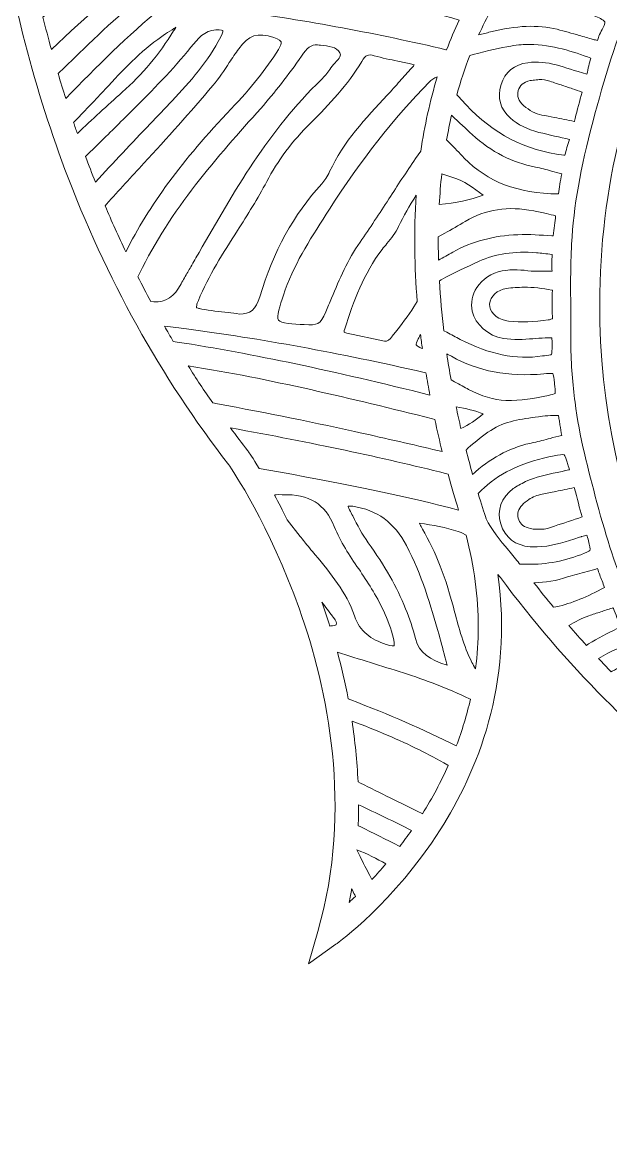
# Model space of a CAD drawing. Extents: x 126 to 2875, y -2951 to -49.
# Drawn here: x 673 to 1069, y -2951 to -2193 of the extents above; entities that cross this region are included whole.
import ezdxf

# ---------------------------------------------------------------- set-up
doc = ezdxf.new("R2010")
doc.units = 0
doc.header["$MEASUREMENT"] = 0
doc.layers.add('Layer 1', color=7, linetype='Continuous')

# ---------------------------------------------------------------- blocks, each defined once
blk = doc.blocks.new('block 2')
at = {"layer": 'Layer 1', "lineweight": 0}
for points, knots in [([(2818.52, -1015.73), (2765.29, -1065.49), (2703.63, -1093.3), (2640.24, -1096.15), (2556.69, -1099.87), (2474.7, -1071.45), (2412.6, -1046.28), (2390.46, -1037.31), (2368.11, -1027.6), (2346.48, -1018.23), (2338.27, -1014.67), (2330.02, -1011.09), (2321.71, -1007.53), (2370.51, -1008.44), (2426.27, -1007.2), (2513.09, -924.65), (2568.78, -871.7), (2642.17, -798.11), (2625.81, -711.87), (2622.52, -694.49), (2611.09, -653.09), (2560.09, -612.54), (2565.36, -622.37), (2601.86, -692.87), (2569.54, -747.69), (2554.2, -773.71), (2526.78, -791.73), (2470.03, -803.98), (2455.63, -807.08), (2439.86, -809.44), (2422.81, -811.04), (2491.94, -734.79), (2533.75, -634.63), (2547.11, -513), (2561.91, -378.42), (2538.09, -252.24), (2515.5, -170.1), (2510.84, -153.21), (2505.7, -136.24), (2500.21, -119.65), (2496.11, -107.32), (2491.02, -97.85), (2485.03, -91.28), (2485.03, -91.28), (2489.08, -88.91), (2489.08, -88.91), (2488.22, -87.43), (2467.53, -52.75), (2420.58, -50.35), (2390.21, -48.79), (2356.11, -61.25), (2319.21, -87.4), (2293.72, -105.48), (2266.78, -130.21), (2238.64, -161.33), (2186.92, -191.97), (2146.46, -219.39), (2111.33, -247.55), (2059.02, -289.5), (2001.37, -329.63), (1934.36, -338.98), (1877.45, -346.93), (1826.29, -329.19), (1772.12, -310.4), (1744.15, -300.69), (1715.23, -290.66), (1685.52, -284.53), (1598.6, -266.59), (1534.9, -282.01), (1500.31, -329.06), (1465.72, -282.01), (1402.02, -266.61), (1315.1, -284.53), (1285.39, -290.66), (1256.47, -300.69), (1228.5, -310.4), (1174.33, -329.19), (1123.17, -346.93), (1066.26, -338.98), (999.25, -329.63), (941.6, -289.5), (889.29, -247.55), (854.16, -219.39), (813.72, -191.97), (761.98, -161.33), (733.84, -130.21), (706.9, -105.48), (681.41, -87.4), (644.51, -61.25), (610.42, -48.78), (580.04, -50.35), (533.09, -52.75), (512.4, -87.43), (511.54, -88.91), (511.54, -88.91), (515.6, -91.28), (515.6, -91.28), (509.6, -97.85), (504.51, -107.32), (500.43, -119.65), (494.91, -136.25), (489.76, -153.22), (485.12, -170.1), (462.53, -252.24), (438.71, -378.42), (453.51, -513), (466.87, -634.63), (508.68, -734.79), (577.81, -811.04), (560.76, -809.44), (544.99, -807.08), (530.59, -803.98), (473.84, -791.73), (446.42, -773.71), (431.08, -747.69), (398.76, -692.87), (435.26, -622.37), (440.53, -612.54), (389.53, -653.09), (378.1, -694.49), (374.81, -711.87), (358.45, -798.11), (431.84, -871.7), (487.53, -924.65), (574.36, -1007.2), (630.11, -1008.44), (678.91, -1007.53), (670.6, -1011.09), (662.35, -1014.67), (654.14, -1018.23), (632.51, -1027.6), (610.16, -1037.31), (588.02, -1046.28), (525.92, -1071.45), (443.9, -1099.88), (360.39, -1096.15), (296.99, -1093.3), (235.33, -1065.49), (182.1, -1015.73), (182.1, -1015.73), (125.87, -963.15), (125.87, -963.15), (125.87, -963.15), (170.22, -1026.07), (170.22, -1026.07), (219.77, -1096.34), (304.4, -1156.08), (385.84, -1178.26), (421.01, -1187.83), (457.96, -1193.28), (496.54, -1194.59), (485.65, -1205.66), (470.29, -1222.36), (453.05, -1244.47), (422.71, -1283.4), (380.73, -1347.02), (353.04, -1429.06), (321.9, -1521.35), (314.84, -1617.62), (332.07, -1715.18), (353.53, -1836.78), (412.97, -1960.62), (508.76, -2083.27), (508.76, -2083.27), (517.35, -2094.25), (517.35, -2094.25), (517.35, -2094.25), (522.39, -2081.24), (522.39, -2081.24), (522.59, -2080.7), (544.03, -2026.57), (607.28, -1966.45), (618.55, -1955.74), (631.63, -1944.41), (646.68, -1932.9), (644.92, -1962.85), (643.59, -2025.77), (654.99, -2105.75), (664.24, -2170.7), (680.05, -2233.27), (701.96, -2291.74), (729.36, -2364.83), (766.43, -2431.68), (812.16, -2490.44), (814.05, -2493.21), (839.63, -2531.25), (859.49, -2587.32), (878.32, -2640.42), (895.73, -2721.14), (871.87, -2804.06), (871.87, -2804.06), (865.62, -2825.84), (865.62, -2825.84), (865.62, -2825.84), (884.08, -2812.68), (884.08, -2812.68), (885.65, -2811.57), (922.92, -2784.71), (954.16, -2735.73), (978.8, -2697.08), (1003.28, -2637.97), (992.89, -2564.05), (993.48, -2564.79), (994.03, -2565.49), (994.54, -2566.17), (1016.21, -2595.31), (1039.76, -2622.73), (1064.5, -2647.63), (1109.21, -2692.65), (1155.37, -2726.78), (1201.72, -2749.11), (1255.68, -2775.1), (1310.13, -2785.14), (1363.64, -2778.93), (1378.87, -2809.5), (1404.34, -2833.21), (1429, -2856.2), (1455.2, -2880.59), (1479.94, -2903.62), (1493.04, -2933.91), (1493.04, -2933.91), (1500.31, -2950.67), (1500.31, -2950.67), (1500.31, -2950.67), (1507.58, -2933.91), (1507.58, -2933.91), (1520.68, -2903.62), (1545.42, -2880.59), (1571.62, -2856.2), (1596.29, -2833.21), (1621.76, -2809.5), (1636.98, -2778.93), (1690.49, -2785.14), (1744.94, -2775.1), (1798.9, -2749.11), (1845.25, -2726.78), (1891.43, -2692.65), (1936.12, -2647.63), (1960.86, -2622.73), (1984.41, -2595.33), (2006.08, -2566.18), (2006.59, -2565.5), (2007.14, -2564.79), (2007.73, -2564.05), (1997.35, -2637.97), (2021.82, -2697.08), (2046.46, -2735.73), (2077.7, -2784.71), (2114.98, -2811.57), (2116.54, -2812.68), (2116.54, -2812.68), (2135, -2825.84), (2135, -2825.84), (2135, -2825.84), (2128.75, -2804.06), (2128.75, -2804.06), (2104.89, -2721.14), (2122.3, -2640.42), (2141.13, -2587.32), (2161.01, -2531.22), (2186.59, -2493.18), (2188.46, -2490.44), (2234.19, -2431.68), (2271.26, -2364.83), (2298.65, -2291.74), (2320.57, -2233.27), (2336.38, -2170.7), (2345.63, -2105.75), (2357.03, -2025.77), (2355.7, -1962.85), (2353.94, -1932.9), (2368.99, -1944.41), (2382.07, -1955.74), (2393.34, -1966.45), (2456.59, -2026.57), (2478.03, -2080.7), (2478.23, -2081.24), (2478.23, -2081.24), (2483.25, -2094.29), (2483.25, -2094.29), (2483.25, -2094.29), (2491.86, -2083.27), (2491.86, -2083.27), (2587.65, -1960.62), (2647.09, -1836.78), (2668.55, -1715.18), (2685.78, -1617.62), (2678.72, -1521.35), (2647.58, -1429.06), (2619.89, -1347.02), (2577.91, -1283.4), (2547.57, -1244.47), (2530.33, -1222.36), (2514.97, -1205.66), (2504.08, -1194.59), (2542.66, -1193.28), (2579.61, -1187.83), (2614.78, -1178.26), (2696.22, -1156.08), (2780.85, -1096.34), (2830.4, -1026.07), (2830.4, -1026.07), (2874.75, -963.15), (2874.75, -963.15), (2874.75, -963.15), (2818.52, -1015.73), (2818.52, -1015.73)], [0, 0, 0, 0, 1, 1, 1, 2, 2, 2, 3, 3, 3, 4, 4, 4, 5, 5, 5, 6, 6, 6, 7, 7, 7, 8, 8, 8, 9, 9, 9, 10, 10, 10, 11, 11, 11, 12, 12, 12, 13, 13, 13, 14, 14, 14, 15, 15, 15, 16, 16, 16, 17, 17, 17, 18, 18, 18, 19, 19, 19, 20, 20, 20, 21, 21, 21, 22, 22, 22, 23, 23, 23, 24, 24, 24, 25, 25, 25, 26, 26, 26, 27, 27, 27, 28, 28, 28, 29, 29, 29, 30, 30, 30, 31, 31, 31, 32, 32, 32, 33, 33, 33, 34, 34, 34, 35, 35, 35, 36, 36, 36, 37, 37, 37, 38, 38, 38, 39, 39, 39, 40, 40, 40, 41, 41, 41, 42, 42, 42, 43, 43, 43, 44, 44, 44, 45, 45, 45, 46, 46, 46, 47, 47, 47, 48, 48, 48, 49, 49, 49, 50, 50, 50, 51, 51, 51, 52, 52, 52, 53, 53, 53, 54, 54, 54, 55, 55, 55, 56, 56, 56, 57, 57, 57, 58, 58, 58, 59, 59, 59, 60, 60, 60, 61, 61, 61, 62, 62, 62, 63, 63, 63, 64, 64, 64, 65, 65, 65, 66, 66, 66, 67, 67, 67, 68, 68, 68, 69, 69, 69, 70, 70, 70, 71, 71, 71, 72, 72, 72, 73, 73, 73, 74, 74, 74, 75, 75, 75, 76, 76, 76, 77, 77, 77, 78, 78, 78, 79, 79, 79, 80, 80, 80, 81, 81, 81, 82, 82, 82, 83, 83, 83, 84, 84, 84, 85, 85, 85, 86, 86, 86, 87, 87, 87, 88, 88, 88, 89, 89, 89, 90, 90, 90, 91, 91, 91, 92, 92, 92, 93, 93, 93, 94, 94, 94, 95, 95, 95, 96, 96, 96, 97, 97, 97, 98, 98, 98, 99, 99, 99, 100, 100, 100, 101, 101, 101, 102, 102, 102, 102]), ([(815.65, -2184.82), (815.65, -2184.82), (813.07, -2184.45), (813.07, -2184.45), (803.74, -2183.17), (798.6, -2182.46), (796.29, -2180.46), (794.07, -2178.56), (793.22, -2174.4), (791.51, -2166.12), (791.21, -2164.74), (790.9, -2163.26), (790.57, -2161.66), (786.22, -2141.16), (782.34, -2120.2), (778.57, -2099.91), (772.75, -2068.4), (766.72, -2035.83), (758.75, -2004.14), (747.5, -1959.29), (735.93, -1920.14), (723.36, -1884.45), (723.36, -1884.45), (723.2, -1883.97), (723.2, -1883.97), (728.98, -1880.9), (734.93, -1877.86), (741.04, -1874.87), (753.34, -1908.7), (763.08, -1944.03), (772.49, -1978.21), (775.77, -1990.09), (779.16, -2002.38), (782.61, -2014.43), (795.08, -2058.07), (802.71, -2091.96), (807.35, -2124.36), (808.78, -2134.35), (809.31, -2142.36), (809.06, -2149.56), (808.74, -2158.46), (812.48, -2162.61), (821.53, -2163.4), (866, -2167.31), (912.22, -2176.19), (966.96, -2191.32), (963.83, -2197.92), (960.98, -2204.62), (958.4, -2211.38), (958.4, -2211.38), (958.02, -2211.3), (958.02, -2211.3), (913, -2200.61), (865.1, -2191.7), (815.65, -2184.82)], [0, 0, 0, 0, 1, 1, 1, 2, 2, 2, 3, 3, 3, 4, 4, 4, 5, 5, 5, 6, 6, 6, 7, 7, 7, 8, 8, 8, 9, 9, 9, 10, 10, 10, 11, 11, 11, 12, 12, 12, 13, 13, 13, 14, 14, 14, 15, 15, 15, 16, 16, 16, 17, 17, 17, 18, 18, 18, 18]), ([(687.2, -2189.33), (687.2, -2189.33), (688.36, -2188.39), (688.36, -2188.39), (705.11, -2174.95), (721.02, -2160.75), (739.74, -2143.55), (744.51, -2139.16), (750.19, -2135.41), (755.68, -2131.79), (758.07, -2130.2), (760.56, -2128.56), (762.97, -2126.88), (764.58, -2125.74), (765.94, -2125.23), (766.69, -2125.47), (767.11, -2125.6), (768.21, -2126.26), (769.41, -2129.59), (773.29, -2140.4), (771.86, -2147.49), (764.9, -2151.92), (738.95, -2168.46), (716.84, -2188.52), (692.81, -2211.11), (690.81, -2203.75), (688.95, -2196.48), (687.2, -2189.33)], [0, 0, 0, 0, 1, 1, 1, 2, 2, 2, 3, 3, 3, 4, 4, 4, 5, 5, 5, 6, 6, 6, 7, 7, 7, 8, 8, 8, 9, 9, 9, 9]), ([(1158.63, -2706.16), (1158.63, -2706.16), (1151.46, -2697.46), (1151.46, -2697.46), (1144.78, -2689.34), (1138.54, -2681.15), (1132.92, -2673.1), (1128.52, -2666.78), (1124.07, -2659.59), (1118.91, -2650.46), (1115.63, -2644.63), (1112.22, -2638.76), (1108.92, -2633.1), (1098.55, -2615.29), (1087.84, -2596.88), (1079.78, -2577.55), (1072.45, -2559.98), (1066.17, -2540.9), (1059.44, -2515.69), (1053.63, -2493.97), (1047.63, -2471.51), (1044.75, -2448.27), (1043.31, -2436.59), (1041.85, -2422.77), (1041.93, -2408.96), (1041.98, -2401.74), (1041.92, -2394.4), (1041.87, -2387.31), (1041.74, -2372.41), (1041.61, -2357.01), (1042.45, -2341.92), (1043.86, -2316.69), (1048.36, -2290.65), (1056.61, -2259.99), (1064.58, -2230.39), (1072.13, -2203.81), (1083.9, -2178.4), (1089.26, -2166.8), (1095.74, -2155.48), (1101.97, -2144.54), (1102.92, -2142.9), (1103.86, -2141.25), (1104.79, -2139.61), (1108.26, -2146.52), (1111.93, -2153.31), (1115.86, -2159.92), (1115.86, -2159.92), (1114.97, -2161.61), (1114.97, -2161.61), (1079.97, -2229.27), (1061.4, -2305.45), (1061.31, -2381.94), (1061.13, -2518.96), (1119.26, -2649.21), (1221.06, -2740.82), (1200.23, -2731.79), (1179.4, -2720.22), (1158.63, -2706.16)], [0, 0, 0, 0, 1, 1, 1, 2, 2, 2, 3, 3, 3, 4, 4, 4, 5, 5, 5, 6, 6, 6, 7, 7, 7, 8, 8, 8, 9, 9, 9, 10, 10, 10, 11, 11, 11, 12, 12, 12, 13, 13, 13, 14, 14, 14, 15, 15, 15, 16, 16, 16, 17, 17, 17, 18, 18, 18, 19, 19, 19, 19]), ([(697.4, -2227.38), (697.4, -2227.38), (698.6, -2226.23), (698.6, -2226.23), (703.79, -2221.21), (708.97, -2216.14), (714.15, -2211.09), (732.81, -2192.83), (748.69, -2178.02), (768.84, -2167.51), (769.61, -2167.12), (770.36, -2166.63), (771.07, -2166.17), (772.54, -2165.2), (773.79, -2164.43), (774.22, -2164.74), (775.69, -2165.84), (775.55, -2167.74), (774.65, -2171.87), (774.65, -2171.87), (774.49, -2172.58), (774.49, -2172.58), (773.51, -2177.15), (769.99, -2180.53), (767.05, -2182.95), (744.05, -2201.85), (723.34, -2222.65), (702.46, -2244.07), (700.71, -2238.46), (699.01, -2232.91), (697.4, -2227.38)], [0, 0, 0, 0, 1, 1, 1, 2, 2, 2, 3, 3, 3, 4, 4, 4, 5, 5, 5, 6, 6, 6, 7, 7, 7, 8, 8, 8, 9, 9, 9, 10, 10, 10, 10]), ([(1047.47, -2201.66), (1042.66, -2200.25), (1037.69, -2198.79), (1032.7, -2197.59), (1019.6, -2194.41), (1005.35, -2194.96), (987.9, -2199.35), (985.25, -2200.01), (982.59, -2200.69), (979.93, -2201.39), (982.62, -2195.52), (985.55, -2189.74), (988.73, -2184.06), (988.73, -2184.06), (991.69, -2183.31), (991.69, -2183.31), (1000.33, -2181.13), (1008.06, -2179.61), (1015.32, -2178.67), (1029.16, -2176.9), (1041.84, -2181.79), (1054.69, -2187.4), (1055.61, -2187.79), (1056.59, -2188.17), (1057.59, -2188.57), (1060.39, -2189.66), (1063.86, -2191), (1064.76, -2192.64), (1065.15, -2193.36), (1063.68, -2196.24), (1062.87, -2197.78), (1062.13, -2199.24), (1061.35, -2200.72), (1060.83, -2202.26), (1060.53, -2203.15), (1060.12, -2204.4), (1059.8, -2205.06), (1059.07, -2204.95), (1057.82, -2204.6), (1056.86, -2204.35), (1053.72, -2203.49), (1050.59, -2202.58), (1047.47, -2201.66)], [0, 0, 0, 0, 1, 1, 1, 2, 2, 2, 3, 3, 3, 4, 4, 4, 5, 5, 5, 6, 6, 6, 7, 7, 7, 8, 8, 8, 9, 9, 9, 10, 10, 10, 11, 11, 11, 12, 12, 12, 13, 13, 13, 14, 14, 14, 14]), ([(707.74, -2260.2), (707.74, -2260.2), (708.86, -2259.02), (708.86, -2259.02), (712.39, -2255.42), (715.9, -2251.77), (719.39, -2248.13), (722.63, -2244.73), (725.88, -2241.22), (729.01, -2237.83), (740.61, -2225.29), (752.61, -2212.34), (766.95, -2202.47), (766.95, -2202.47), (768, -2201.74), (768, -2201.74), (770.03, -2200.34), (771.92, -2199.03), (773.94, -2197.89), (774.46, -2197.59), (775, -2197.21), (775.55, -2196.83), (775.84, -2196.62), (776.23, -2196.34), (776.58, -2196.12), (776.34, -2196.56), (775.96, -2197.13), (775.71, -2197.53), (775.46, -2197.89), (775.22, -2198.24), (775, -2198.59), (765.4, -2214.18), (753.78, -2228.06), (740.46, -2239.86), (730.4, -2248.74), (720.26, -2258.11), (710.28, -2267.67), (709.41, -2265.17), (708.57, -2262.68), (707.74, -2260.2)], [0, 0, 0, 0, 1, 1, 1, 2, 2, 2, 3, 3, 3, 4, 4, 4, 5, 5, 5, 6, 6, 6, 7, 7, 7, 8, 8, 8, 9, 9, 9, 10, 10, 10, 11, 11, 11, 12, 12, 12, 13, 13, 13, 13]), ([(715.82, -2283.09), (715.82, -2283.09), (723.76, -2275.28), (723.76, -2275.28), (731.34, -2267.83), (739.17, -2260.12), (746.82, -2252.47), (760.84, -2238.45), (774.44, -2224.63), (786.58, -2209.64), (791.08, -2204.08), (795.73, -2198.32), (803.27, -2197.87), (807.16, -2197.65), (807.95, -2198.41), (807.97, -2198.41), (807.97, -2198.43), (808.35, -2199.43), (806.64, -2202.72), (798.22, -2219.07), (786, -2232.99), (774.06, -2245.59), (769.12, -2250.81), (764.15, -2255.99), (759.18, -2261.18), (747.02, -2273.9), (734.46, -2287.04), (722.44, -2300.34), (720.15, -2294.56), (717.95, -2288.82), (715.82, -2283.09)], [0, 0, 0, 0, 1, 1, 1, 2, 2, 2, 3, 3, 3, 4, 4, 4, 5, 5, 5, 6, 6, 6, 7, 7, 7, 8, 8, 8, 9, 9, 9, 10, 10, 10, 10]), ([(728.95, -2316.23), (728.95, -2316.23), (729.94, -2315.11), (729.94, -2315.11), (738.18, -2305.9), (746.66, -2296.64), (754.88, -2287.68), (770.36, -2270.79), (786.36, -2253.33), (801.35, -2235.45), (805.45, -2230.56), (809, -2225.18), (812.42, -2219.97), (814.46, -2216.87), (816.58, -2213.64), (818.78, -2210.6), (825.48, -2201.33), (831.22, -2199.52), (842.37, -2203.18), (846.09, -2204.4), (846.96, -2205.49), (847.16, -2206.03), (847.48, -2206.95), (846.85, -2208.77), (845.42, -2211.05), (837.13, -2224.25), (826.77, -2237.32), (813.75, -2251.02), (780.52, -2285.92), (758.58, -2315.74), (742.85, -2347.29), (737.92, -2336.91), (733.28, -2326.54), (728.95, -2316.23)], [0, 0, 0, 0, 1, 1, 1, 2, 2, 2, 3, 3, 3, 4, 4, 4, 5, 5, 5, 6, 6, 6, 7, 7, 7, 8, 8, 8, 9, 9, 9, 10, 10, 10, 11, 11, 11, 11]), ([(761.65, -2380.75), (761.65, -2380.75), (759.69, -2380.64), (759.69, -2380.64), (756.71, -2375.09), (753.82, -2369.55), (751.03, -2364.01), (751.03, -2364.01), (752.09, -2361.78), (752.09, -2361.78), (772.53, -2319.02), (804.93, -2282.74), (833.53, -2250.71), (843, -2240.12), (851.96, -2228.62), (860.94, -2215.54), (864.53, -2210.29), (867.33, -2207.55), (871.73, -2208.04), (872.36, -2208.12), (873, -2208.18), (873.65, -2208.24), (879.04, -2208.81), (884.63, -2209.4), (886.67, -2213.28), (887.7, -2215.19), (886.8, -2216.65), (883.37, -2220.32), (882.13, -2221.65), (880.85, -2223.01), (879.87, -2224.53), (878.27, -2226.99), (876.29, -2229.38), (874.14, -2231.45), (839.22, -2265.1), (815.25, -2307.05), (792.08, -2347.62), (790.22, -2350.87), (788.37, -2354.1), (786.52, -2357.34), (785.85, -2358.5), (785.17, -2359.65), (784.49, -2360.83), (782.99, -2363.36), (781.44, -2365.99), (780.05, -2368.69), (775.66, -2377.18), (769.5, -2381.21), (761.65, -2380.75)], [0, 0, 0, 0, 1, 1, 1, 2, 2, 2, 3, 3, 3, 4, 4, 4, 5, 5, 5, 6, 6, 6, 7, 7, 7, 8, 8, 8, 9, 9, 9, 10, 10, 10, 11, 11, 11, 12, 12, 12, 13, 13, 13, 14, 14, 14, 15, 15, 15, 16, 16, 16, 16]), ([(1032.13, -2221.54), (1025.77, -2219.72), (1019.36, -2219.2), (1013.06, -2220.02), (1003.86, -2221.21), (997.64, -2226.29), (995.06, -2234.73), (992.37, -2243.56), (994.47, -2251.32), (1001.15, -2257.19), (1006.27, -2261.68), (1012.6, -2264.85), (1020.5, -2266.84), (1027.53, -2268.62), (1034.46, -2270.2), (1041.09, -2271.56), (1039.75, -2275.41), (1038.72, -2278.86), (1037.93, -2282.14), (1037.93, -2282.17), (1037.91, -2282.18), (1037.91, -2282.2), (1037.74, -2282.2), (1037.5, -2282.17), (1037.2, -2282.14), (1011.21, -2279.03), (989.74, -2267.97), (971.57, -2248.28), (969.94, -2246.5), (968.26, -2244.75), (966.6, -2242.99), (966.6, -2242.99), (965.27, -2241.61), (965.27, -2241.61), (967.75, -2232.7), (970.67, -2223.88), (974.05, -2215.22), (974.05, -2215.22), (976.36, -2214.59), (976.36, -2214.59), (986.4, -2211.85), (994.19, -2210.08), (1001.61, -2208.83), (1006.69, -2207.99), (1010.59, -2207.64), (1014.28, -2207.74), (1029.6, -2207.96), (1043.61, -2212.53), (1055.31, -2217.01), (1054.48, -2220.19), (1053.5, -2224.03), (1052.74, -2227.82), (1044.56, -2225.23), (1038.2, -2223.3), (1032.13, -2221.54)], [0, 0, 0, 0, 1, 1, 1, 2, 2, 2, 3, 3, 3, 4, 4, 4, 5, 5, 5, 6, 6, 6, 7, 7, 7, 8, 8, 8, 9, 9, 9, 10, 10, 10, 11, 11, 11, 12, 12, 12, 13, 13, 13, 14, 14, 14, 15, 15, 15, 16, 16, 16, 17, 17, 17, 18, 18, 18, 18]), ([(832.84, -2377.53), (830.32, -2385.9), (826.22, -2389.32), (819.19, -2388.99), (816.66, -2388.65), (814.11, -2388.35), (811.58, -2388.05), (805.74, -2387.37), (799.69, -2386.66), (793.83, -2385.65), (792.73, -2385.46), (791.98, -2385.27), (791.46, -2385.09), (790.62, -2384.82), (790.43, -2384.6), (790.41, -2384.57), (790.41, -2384.57), (790.24, -2384.22), (790.51, -2383.03), (790.67, -2382.32), (790.98, -2381.29), (791.59, -2379.85), (798.5, -2363.23), (808.32, -2347.83), (817.82, -2332.93), (824.59, -2322.33), (831.59, -2311.34), (837.54, -2299.93), (844.8, -2286.01), (854.81, -2272.7), (867.27, -2260.35), (879.47, -2248.26), (892.04, -2234.92), (901.35, -2219.17), (903.87, -2214.89), (905.7, -2214.07), (909.86, -2215.32), (915.09, -2216.87), (920.47, -2217.95), (925.68, -2218.98), (928.5, -2219.55), (931.41, -2220.12), (934.23, -2220.76), (935.56, -2221.07), (936.22, -2221.38), (936.52, -2221.57), (936.38, -2221.9), (936, -2222.54), (935.08, -2223.53), (932.33, -2226.48), (929.62, -2229.53), (926.99, -2232.48), (924.22, -2235.6), (921.36, -2238.83), (918.48, -2241.9), (904.07, -2257.25), (889.18, -2273.11), (879.82, -2293.25), (878.28, -2296.56), (876.5, -2299.33), (874.53, -2301.48), (855.63, -2322.07), (841.99, -2346.94), (832.84, -2377.53)], [0, 0, 0, 0, 1, 1, 1, 2, 2, 2, 3, 3, 3, 4, 4, 4, 5, 5, 5, 6, 6, 6, 7, 7, 7, 8, 8, 8, 9, 9, 9, 10, 10, 10, 11, 11, 11, 12, 12, 12, 13, 13, 13, 14, 14, 14, 15, 15, 15, 16, 16, 16, 17, 17, 17, 18, 18, 18, 19, 19, 19, 20, 20, 20, 21, 21, 21, 21]), ([(941.14, -2279.4), (941.14, -2279.4), (937.61, -2284.49), (937.61, -2284.49), (931.41, -2293.42), (925.39, -2302.7), (919.58, -2311.66), (913.35, -2321.25), (906.92, -2331.18), (900.26, -2340.66), (892.02, -2352.39), (886.47, -2365.59), (881.09, -2378.35), (879.79, -2381.42), (878.51, -2384.47), (877.18, -2387.51), (873.42, -2396.16), (871.86, -2396.65), (862.77, -2396.14), (855.33, -2395.73), (846.89, -2395.25), (845.41, -2393.07), (843.97, -2390.96), (846.5, -2383.19), (848.75, -2376.34), (855.24, -2356.6), (866.05, -2339.72), (877.51, -2321.87), (877.51, -2321.87), (879.68, -2318.5), (879.68, -2318.5), (900.73, -2285.6), (922.72, -2257.58), (946.86, -2232.87), (948.14, -2231.56), (949.96, -2230.42), (952.19, -2229.52), (947.16, -2245.9), (943.57, -2262.63), (941.14, -2279.4)], [0, 0, 0, 0, 1, 1, 1, 2, 2, 2, 3, 3, 3, 4, 4, 4, 5, 5, 5, 6, 6, 6, 7, 7, 7, 8, 8, 8, 9, 9, 9, 10, 10, 10, 11, 11, 11, 12, 12, 12, 13, 13, 13, 13]), ([(1049.55, -2239.82), (1047.79, -2245.73), (1046.25, -2251.76), (1044.75, -2257.6), (1044.75, -2257.6), (1044.29, -2259.44), (1044.29, -2259.44), (1044.27, -2259.47), (1044.27, -2259.5), (1044.26, -2259.53), (1039.76, -2258.52), (1035.17, -2257.65), (1030.74, -2256.81), (1027.99, -2256.29), (1025.22, -2255.76), (1022.46, -2255.21), (1018.15, -2254.32), (1014.13, -2252.25), (1010.19, -2248.83), (1006.71, -2245.79), (1005.55, -2242.61), (1006.58, -2238.81), (1007.53, -2235.28), (1010.07, -2233.14), (1014.56, -2232.1), (1015.81, -2231.8), (1017.19, -2231.69), (1018.63, -2231.56), (1019.31, -2231.5), (1019.98, -2231.45), (1020.66, -2231.37), (1023.06, -2231.32), (1025.41, -2231.8), (1027.8, -2232.48), (1029.22, -2232.89), (1030.66, -2233.4), (1032.12, -2233.9), (1033.19, -2234.27), (1034.27, -2234.65), (1035.35, -2234.98), (1037.89, -2235.8), (1040.49, -2236.7), (1042.99, -2237.58), (1045.11, -2238.32), (1047.22, -2239.06), (1049.36, -2239.76), (1049.42, -2239.78), (1049.5, -2239.81), (1049.55, -2239.82)], [0, 0, 0, 0, 1, 1, 1, 2, 2, 2, 3, 3, 3, 4, 4, 4, 5, 5, 5, 6, 6, 6, 7, 7, 7, 8, 8, 8, 9, 9, 9, 10, 10, 10, 11, 11, 11, 12, 12, 12, 13, 13, 13, 14, 14, 14, 15, 15, 15, 16, 16, 16, 16]), ([(970.32, -2284.1), (967.01, -2280.68), (963.69, -2277.26), (960.38, -2273.86), (960.38, -2273.86), (958.45, -2271.88), (958.45, -2271.88), (959.41, -2266.34), (960.52, -2260.81), (961.79, -2255.32), (967.12, -2260.48), (971.43, -2264.53), (975.56, -2268.27), (988.65, -2280.09), (1002.59, -2287.28), (1018.2, -2290.21), (1021.76, -2290.89), (1025.23, -2291.86), (1028.92, -2292.88), (1031.17, -2293.5), (1033.48, -2294.15), (1035.81, -2294.72), (1035.82, -2294.72), (1035.82, -2294.72), (1035.82, -2294.74), (1034.89, -2299.66), (1034.13, -2304.06), (1033.53, -2308.27), (1005.98, -2307.89), (985.89, -2300.21), (970.32, -2284.1)], [0, 0, 0, 0, 1, 1, 1, 2, 2, 2, 3, 3, 3, 4, 4, 4, 5, 5, 5, 6, 6, 6, 7, 7, 7, 8, 8, 8, 9, 9, 9, 10, 10, 10, 10]), ([(983.01, -2309.13), (974.21, -2312.42), (964.68, -2314.44), (953.49, -2315.44), (953.87, -2308.59), (954.43, -2301.72), (955.18, -2294.85), (955.18, -2294.85), (962.53, -2297.16), (962.53, -2297.16), (970.06, -2299.56), (976.49, -2304.09), (983.01, -2309.13)], [0, 0, 0, 0, 1, 1, 1, 2, 2, 2, 3, 3, 3, 4, 4, 4, 4]), ([(938.71, -2380.6), (938.71, -2380.6), (936.47, -2384.08), (936.47, -2384.08), (932.56, -2390.24), (928.07, -2396.05), (923.02, -2402.46), (922.72, -2402.84), (922.43, -2403.22), (922.15, -2403.6), (919.93, -2406.54), (918.89, -2407.6), (916.66, -2407.14), (916.66, -2407.14), (891.34, -2401.84), (891.34, -2401.84), (889.93, -2401.54), (889.63, -2401.19), (889.63, -2401.19), (889.63, -2401.17), (889.43, -2400.67), (889.98, -2398.9), (895.74, -2380.75), (902.77, -2361.73), (915.1, -2345.57), (916.13, -2344.24), (917.21, -2342.92), (918.29, -2341.61), (921.18, -2338.08), (924.17, -2334.44), (926.2, -2330.18), (929.49, -2323.21), (933.39, -2316.25), (938.03, -2309), (936.35, -2333.44), (936.85, -2357.6), (938.71, -2380.6)], [0, 0, 0, 0, 1, 1, 1, 2, 2, 2, 3, 3, 3, 4, 4, 4, 5, 5, 5, 6, 6, 6, 7, 7, 7, 8, 8, 8, 9, 9, 9, 10, 10, 10, 11, 11, 11, 12, 12, 12, 12]), ([(957.21, -2334.69), (961.74, -2332.11), (966.42, -2329.44), (971, -2326.73), (984.66, -2318.59), (999.7, -2316.28), (1016.98, -2319.65), (1019.83, -2320.21), (1022.75, -2320.86), (1025.55, -2321.5), (1027.59, -2321.96), (1029.65, -2322.44), (1031.69, -2322.87), (1031.17, -2327.14), (1030.64, -2331.62), (1030.14, -2336.51), (1030.12, -2336.51), (1030.12, -2336.51), (1030.11, -2336.51), (1030.11, -2336.51), (1029.17, -2336.43), (1029.17, -2336.43), (1021.72, -2335.91), (1014.01, -2335.37), (1006.3, -2335.64), (990.22, -2336.23), (975.53, -2340.17), (962.64, -2347.37), (959.41, -2349.16), (956.21, -2350.99), (953, -2352.82), (952.86, -2347.64), (952.79, -2342.43), (952.83, -2337.19), (952.83, -2337.19), (957.21, -2334.69), (957.21, -2334.69)], [0, 0, 0, 0, 1, 1, 1, 2, 2, 2, 3, 3, 3, 4, 4, 4, 5, 5, 5, 6, 6, 6, 7, 7, 7, 8, 8, 8, 9, 9, 9, 10, 10, 10, 11, 11, 11, 12, 12, 12, 12]), ([(954.87, -2365.91), (963.12, -2361.59), (971.63, -2357.42), (980.2, -2353.53), (991.34, -2348.46), (1003.94, -2346.59), (1018.73, -2347.8), (1020.42, -2347.94), (1022.1, -2348.13), (1023.77, -2348.32), (1025.58, -2348.53), (1027.43, -2348.75), (1029.3, -2348.89), (1029.17, -2353.35), (1029.17, -2356.87), (1029.28, -2360.13), (1025.91, -2360.07), (1022.51, -2360.08), (1019.2, -2360.1), (1019.2, -2360.1), (1015.23, -2360.1), (1015.23, -2360.1), (1009.29, -2359.43), (1002.56, -2358.69), (995.74, -2360.05), (988.6, -2361.49), (982.4, -2365.56), (978.71, -2371.19), (975.56, -2376.01), (974.48, -2381.63), (975.65, -2387.02), (977.6, -2396.03), (986.45, -2403.77), (996.67, -2405.42), (1003.4, -2406.51), (1010.05, -2406.03), (1016.48, -2405.58), (1019.14, -2405.39), (1021.88, -2405.18), (1024.55, -2405.1), (1024.55, -2405.1), (1025.17, -2405.09), (1025.17, -2405.09), (1026.72, -2405.04), (1028.32, -2405.01), (1029.14, -2405.09), (1029.27, -2405.97), (1029.27, -2407.76), (1029.27, -2409.5), (1029.27, -2409.5), (1029.27, -2410.28), (1029.27, -2410.28), (1029.27, -2412.76), (1029.27, -2415.58), (1029.01, -2416.09), (1028.54, -2416.42), (1026.34, -2416.74), (1024.2, -2417.02), (1024.2, -2417.02), (1022.89, -2417.21), (1022.89, -2417.21), (1004.79, -2419.79), (987.22, -2416.23), (967.63, -2406.02), (964.57, -2404.44), (961.52, -2402.84), (958.48, -2401.24), (958.48, -2401.24), (956.53, -2400.21), (956.53, -2400.21), (955.23, -2389.32), (954.22, -2378.08), (953.59, -2366.59), (953.59, -2366.59), (954.87, -2365.91), (954.87, -2365.91)], [0, 0, 0, 0, 1, 1, 1, 2, 2, 2, 3, 3, 3, 4, 4, 4, 5, 5, 5, 6, 6, 6, 7, 7, 7, 8, 8, 8, 9, 9, 9, 10, 10, 10, 11, 11, 11, 12, 12, 12, 13, 13, 13, 14, 14, 14, 15, 15, 15, 16, 16, 16, 17, 17, 17, 18, 18, 18, 19, 19, 19, 20, 20, 20, 21, 21, 21, 22, 22, 22, 23, 23, 23, 24, 24, 24, 25, 25, 25, 25]), ([(1029.43, -2379.96), (1029.43, -2380.88), (1029.44, -2381.8), (1029.44, -2382.73), (1029.44, -2383.41), (1029.41, -2384.11), (1029.38, -2384.81), (1029.31, -2386.56), (1029.24, -2388.38), (1029.57, -2390.28), (1029.62, -2390.58), (1029.65, -2390.84), (1029.66, -2391.04), (1029.68, -2391.27), (1029.68, -2391.44), (1029.66, -2391.58), (1029.65, -2391.87), (1029.6, -2392.03), (1029.57, -2392.07), (1029.52, -2392.14), (1029.2, -2392.47), (1027.56, -2392.79), (1027.32, -2392.83), (1027.05, -2392.86), (1026.77, -2392.91), (1017.38, -2394.32), (1008.61, -2394.59), (999.94, -2393.72), (999.24, -2393.64), (998.59, -2393.55), (998.02, -2393.42), (991.53, -2391.9), (987.13, -2387.34), (987.33, -2382.29), (987.54, -2377.26), (992.51, -2372.65), (998.67, -2371.8), (1000.6, -2371.53), (1002.55, -2371.34), (1004.51, -2371.19), (1006.47, -2371.07), (1008.45, -2371), (1010.45, -2371), (1016.56, -2371), (1022.78, -2371.62), (1029.08, -2372.86), (1029.25, -2372.9), (1029.39, -2372.94), (1029.51, -2372.97), (1029.51, -2373.03), (1029.51, -2373.09), (1029.49, -2373.17), (1029.36, -2375.47), (1029.39, -2377.75), (1029.43, -2379.96)], [0, 0, 0, 0, 1, 1, 1, 2, 2, 2, 3, 3, 3, 4, 4, 4, 5, 5, 5, 6, 6, 6, 7, 7, 7, 8, 8, 8, 9, 9, 9, 10, 10, 10, 11, 11, 11, 12, 12, 12, 13, 13, 13, 14, 14, 14, 15, 15, 15, 16, 16, 16, 17, 17, 17, 18, 18, 18, 18]), ([(774.77, -2407.4), (772.75, -2403.98), (770.77, -2400.56), (768.82, -2397.14), (774.33, -2397.79), (779.08, -2398.37), (783.59, -2398.97), (833.25, -2405.51), (885.5, -2415.07), (943.33, -2428.23), (943.33, -2428.23), (944.58, -2428.51), (944.58, -2428.51), (945.42, -2433.63), (946.29, -2438.64), (947.21, -2443.52), (882.38, -2427.2), (828.37, -2415.85), (777.39, -2407.81), (777.39, -2407.81), (774.77, -2407.4), (774.77, -2407.4)], [0, 0, 0, 0, 1, 1, 1, 2, 2, 2, 3, 3, 3, 4, 4, 4, 5, 5, 5, 6, 6, 6, 7, 7, 7, 7]), ([(939.39, -2405.69), (939.89, -2404.69), (940.42, -2403.71), (940.92, -2402.71), (941.3, -2405.92), (941.71, -2409.09), (942.14, -2412.22), (941.59, -2412), (941.05, -2411.78), (940.49, -2411.54), (938.5, -2410.64), (938.12, -2409.98), (938.06, -2409.79), (937.85, -2409.18), (938.29, -2407.81), (939.39, -2405.69)], [0, 0, 0, 0, 1, 1, 1, 2, 2, 2, 3, 3, 3, 4, 4, 4, 5, 5, 5, 5]), ([(961.63, -2417.42), (979.5, -2427.47), (999.75, -2431.35), (1023.68, -2429.24), (1026.31, -2429.02), (1029.03, -2428.78), (1029.84, -2429.02), (1030.23, -2429.75), (1030.57, -2432.49), (1030.88, -2435.15), (1030.93, -2435.6), (1030.98, -2436.08), (1031.01, -2436.54), (1031.06, -2436.97), (1031.09, -2437.41), (1031.14, -2437.84), (1031.34, -2439.74), (1031.56, -2441.7), (1031.45, -2442.46), (1030.77, -2442.79), (1028.78, -2443.22), (1026.81, -2443.66), (1017.78, -2445.62), (1008.12, -2447.52), (998.26, -2447.05), (990.04, -2446.69), (981.86, -2444.28), (973.23, -2439.72), (970.43, -2438.25), (967.48, -2436.63), (963.67, -2434.48), (963.67, -2434.48), (961.39, -2433.2), (961.39, -2433.2), (960.39, -2427.5), (959.44, -2421.66), (958.57, -2415.68), (959.6, -2416.26), (960.61, -2416.83), (961.63, -2417.42)], [0, 0, 0, 0, 1, 1, 1, 2, 2, 2, 3, 3, 3, 4, 4, 4, 5, 5, 5, 6, 6, 6, 7, 7, 7, 8, 8, 8, 9, 9, 9, 10, 10, 10, 11, 11, 11, 12, 12, 12, 13, 13, 13, 13]), ([(804.38, -2449.33), (804.38, -2449.33), (801.23, -2448.76), (801.23, -2448.76), (795.51, -2440.48), (790.03, -2432.14), (784.78, -2423.8), (840.26, -2432.71), (894.11, -2445.74), (948.98, -2459.44), (948.98, -2459.44), (950.47, -2459.81), (950.47, -2459.81), (952.1, -2467.45), (953.78, -2474.7), (955.47, -2481.49), (938.83, -2477.51), (922.16, -2473.71), (902.39, -2469.27), (870.84, -2462.2), (837.87, -2455.49), (804.38, -2449.33)], [0, 0, 0, 0, 1, 1, 1, 2, 2, 2, 3, 3, 3, 4, 4, 4, 5, 5, 5, 6, 6, 6, 7, 7, 7, 7]), ([(983.09, -2456.12), (978.2, -2460), (973.44, -2463.56), (968.02, -2465.97), (966.93, -2461.25), (965.87, -2456.34), (964.84, -2451.29), (971.46, -2452.42), (977.47, -2454), (983.09, -2456.12)], [0, 0, 0, 0, 1, 1, 1, 2, 2, 2, 3, 3, 3, 3]), ([(972.76, -2479.28), (978.25, -2474.31), (983.11, -2470.49), (988.06, -2467.25), (997.69, -2460.98), (1008.58, -2459.55), (1020.12, -2458.04), (1020.12, -2458.04), (1022.87, -2457.67), (1022.87, -2457.67), (1025.23, -2457.35), (1027.62, -2457.28), (1030.17, -2457.18), (1030.17, -2457.18), (1030.36, -2457.18), (1030.36, -2457.18), (1031.52, -2457.13), (1032.81, -2457.09), (1033.51, -2457.13), (1033.68, -2457.78), (1033.89, -2458.97), (1034.06, -2460.05), (1034.25, -2461.17), (1034.43, -2462.31), (1034.6, -2463.45), (1034.97, -2465.78), (1035.33, -2468.18), (1035.85, -2470.56), (1035.81, -2470.57), (1035.74, -2470.59), (1035.69, -2470.59), (1033.1, -2471.22), (1030.5, -2471.93), (1028, -2472.63), (1024.38, -2473.63), (1020.61, -2474.67), (1016.92, -2475.38), (1002.8, -2478.14), (989.68, -2484.74), (977.88, -2495.03), (977.2, -2495.61), (976.54, -2496.22), (975.87, -2496.82), (974.45, -2491.75), (972.98, -2486.26), (971.49, -2480.42), (971.49, -2480.42), (972.76, -2479.28), (972.76, -2479.28)], [0, 0, 0, 0, 1, 1, 1, 2, 2, 2, 3, 3, 3, 4, 4, 4, 5, 5, 5, 6, 6, 6, 7, 7, 7, 8, 8, 8, 9, 9, 9, 10, 10, 10, 11, 11, 11, 12, 12, 12, 13, 13, 13, 14, 14, 14, 15, 15, 15, 16, 16, 16, 16]), ([(825.05, -2481.24), (825.05, -2481.24), (824.8, -2480.91), (824.8, -2480.91), (820.82, -2475.81), (816.98, -2470.7), (813.19, -2465.55), (868.93, -2475.69), (914.93, -2485.42), (957.67, -2496.14), (957.67, -2496.14), (959.38, -2496.56), (959.38, -2496.56), (961.93, -2505.92), (964.37, -2514.06), (966.49, -2520.77), (931.57, -2511.76), (894.11, -2503.85), (845.41, -2495.14), (845.41, -2495.14), (832.49, -2492.86), (832.49, -2492.86), (828.18, -2485.78), (825.4, -2481.75), (825.05, -2481.24)], [0, 0, 0, 0, 1, 1, 1, 2, 2, 2, 3, 3, 3, 4, 4, 4, 5, 5, 5, 6, 6, 6, 7, 7, 7, 8, 8, 8, 8]), ([(1010.1, -2557.18), (1010.1, -2557.18), (1007.5, -2557.07), (1007.5, -2557.07), (1007.41, -2556.95), (1007.33, -2556.84), (1007.23, -2556.72), (1005.16, -2553.95), (1002.69, -2550.99), (1000.08, -2547.85), (994.65, -2541.33), (988.03, -2533.42), (985.1, -2526.72), (983.6, -2522.34), (981.7, -2516.54), (979.59, -2509.58), (979.59, -2509.58), (981.49, -2507.8), (981.49, -2507.8), (982.22, -2507.12), (982.95, -2506.46), (983.68, -2505.79), (995.9, -2494.82), (1010.87, -2488), (1030.82, -2484.33), (1033.53, -2483.84), (1036.9, -2483.22), (1037.48, -2483.57), (1038.07, -2483.93), (1039.05, -2487.18), (1039.92, -2490.07), (1040.32, -2491.44), (1040.74, -2492.83), (1040.92, -2493.67), (1040.14, -2493.91), (1038.84, -2494.19), (1037.58, -2494.48), (1037.58, -2494.48), (1037.34, -2494.52), (1037.34, -2494.52), (1035.79, -2494.87), (1034.24, -2495.19), (1032.69, -2495.52), (1025.66, -2496.98), (1018.39, -2498.5), (1011.55, -2501.66), (1008.17, -2503.23), (1005.52, -2504.73), (1003.24, -2506.39), (995.2, -2512.22), (992.05, -2521.1), (994.82, -2530.14), (997.64, -2539.32), (1004.7, -2544.77), (1014.69, -2545.43), (1015.81, -2545.51), (1016.87, -2545.49), (1017.92, -2545.48), (1018.35, -2545.46), (1018.77, -2545.46), (1019.2, -2545.46), (1028, -2545.45), (1036.11, -2542.83), (1043.94, -2540.3), (1045.59, -2539.76), (1047.23, -2539.23), (1048.9, -2538.72), (1048.9, -2538.72), (1049.12, -2538.66), (1049.12, -2538.66), (1050.48, -2538.23), (1051.89, -2537.8), (1052.71, -2537.63), (1053, -2538.48), (1053.36, -2540.03), (1053.71, -2541.55), (1054.33, -2544.28), (1055.04, -2547.36), (1054.75, -2548.01), (1054.39, -2548.56), (1051.71, -2549.59), (1049.12, -2550.58), (1049.12, -2550.58), (1048.52, -2550.81), (1048.52, -2550.81), (1036.11, -2555.55), (1023.19, -2557.68), (1010.1, -2557.18)], [0, 0, 0, 0, 1, 1, 1, 2, 2, 2, 3, 3, 3, 4, 4, 4, 5, 5, 5, 6, 6, 6, 7, 7, 7, 8, 8, 8, 9, 9, 9, 10, 10, 10, 11, 11, 11, 12, 12, 12, 13, 13, 13, 14, 14, 14, 15, 15, 15, 16, 16, 16, 17, 17, 17, 18, 18, 18, 19, 19, 19, 20, 20, 20, 21, 21, 21, 22, 22, 22, 23, 23, 23, 24, 24, 24, 25, 25, 25, 26, 26, 26, 27, 27, 27, 28, 28, 28, 29, 29, 29, 29]), ([(1044.24, -2505.73), (1046.13, -2513.06), (1047.85, -2519.52), (1049.53, -2525.45), (1043.31, -2527.45), (1037.04, -2529.55), (1030.96, -2531.58), (1030.96, -2531.58), (1026.23, -2533.18), (1026.23, -2533.18), (1024.84, -2533.64), (1023.25, -2533.67), (1021.84, -2533.69), (1021.45, -2533.7), (1021.08, -2533.7), (1020.88, -2533.72), (1017.62, -2533.69), (1015.31, -2533.54), (1013.14, -2532.85), (1009.69, -2531.74), (1007.26, -2529.35), (1006.49, -2526.28), (1005.73, -2523.27), (1006.69, -2520.07), (1009.15, -2517.51), (1010.54, -2516.07), (1012.04, -2514.82), (1013.66, -2513.76), (1016.35, -2511.98), (1019.36, -2510.75), (1022.65, -2510.07), (1025.69, -2509.43), (1028.71, -2508.85), (1031.75, -2508.25), (1035.85, -2507.46), (1040.08, -2506.63), (1044.24, -2505.73)], [0, 0, 0, 0, 1, 1, 1, 2, 2, 2, 3, 3, 3, 4, 4, 4, 5, 5, 5, 6, 6, 6, 7, 7, 7, 8, 8, 8, 9, 9, 9, 10, 10, 10, 11, 11, 11, 12, 12, 12, 12]), ([(866.3, -2546.27), (863.83, -2543.26), (861.84, -2540.78), (860.03, -2538.47), (860.03, -2538.47), (851.28, -2527.26), (851.28, -2527.26), (848.32, -2521.26), (845.45, -2515.78), (842.79, -2510.84), (842.79, -2510.84), (842.95, -2510.75), (842.95, -2510.75), (843.1, -2510.67), (843.98, -2510.27), (847.84, -2510.46), (847.84, -2510.46), (847.95, -2510.48), (847.95, -2510.48), (847.95, -2510.48), (848.05, -2510.46), (848.05, -2510.46), (866.3, -2510.13), (876.73, -2516.56), (882.94, -2531.94), (887.02, -2542.11), (893.29, -2551.38), (899.34, -2560.34), (902.3, -2564.71), (905.34, -2569.22), (908.06, -2573.73), (913.3, -2582.42), (919.71, -2594.08), (922.7, -2607.12), (923.6, -2611.08), (923.03, -2612.06), (923.05, -2612.06), (922.99, -2612.09), (921.89, -2612.58), (917.78, -2611.12), (907.73, -2607.56), (900.26, -2602.92), (896.46, -2591.8), (891.11, -2576.11), (880.45, -2563.3), (870.16, -2550.91), (868.87, -2549.37), (867.58, -2547.82), (866.3, -2546.27)], [0, 0, 0, 0, 1, 1, 1, 2, 2, 2, 3, 3, 3, 4, 4, 4, 5, 5, 5, 6, 6, 6, 7, 7, 7, 8, 8, 8, 9, 9, 9, 10, 10, 10, 11, 11, 11, 12, 12, 12, 13, 13, 13, 14, 14, 14, 15, 15, 15, 16, 16, 16, 16]), ([(931.46, -2544.67), (941.63, -2564.17), (947.84, -2585.02), (953.32, -2604.7), (954.85, -2610.19), (956.29, -2615.81), (957.83, -2621.76), (958.11, -2622.88), (958.4, -2624.01), (958.7, -2625.16), (947.25, -2621.18), (940.05, -2617.11), (937.49, -2607.18), (935.75, -2600.42), (933.56, -2593.76), (930.89, -2587.13), (925.01, -2572.53), (916.78, -2558.06), (905.72, -2542.72), (901.74, -2537.22), (898.5, -2530.88), (895.36, -2524.76), (894.65, -2523.38), (893.94, -2521.99), (893.23, -2520.63), (892.55, -2519.33), (892.36, -2518.55), (892.29, -2518.17), (892.72, -2518.08), (893.64, -2517.98), (895.41, -2518.24), (911.62, -2520.63), (923.41, -2529.27), (931.46, -2544.67)], [0, 0, 0, 0, 1, 1, 1, 2, 2, 2, 3, 3, 3, 4, 4, 4, 5, 5, 5, 6, 6, 6, 7, 7, 7, 8, 8, 8, 9, 9, 9, 10, 10, 10, 11, 11, 11, 11]), ([(977.93, -2627.44), (977, -2626.07), (976.17, -2624.67), (975.43, -2623.19), (969.87, -2612.06), (966.53, -2599.87), (963.83, -2589.31), (958.02, -2566.52), (951.15, -2548.79), (942.22, -2533.53), (942.22, -2533.53), (941.76, -2532.78), (941.76, -2532.78), (941.08, -2531.63), (940.49, -2530.68), (940.24, -2529.55), (949.34, -2530.85), (957.88, -2532.67), (966.19, -2535.11), (967.14, -2535.39), (968.01, -2535.74), (968.77, -2536.15), (968.77, -2536.15), (971.47, -2537.64), (971.47, -2537.64), (976.97, -2558.57), (979.7, -2579.24), (979.7, -2599.58), (979.7, -2608.94), (979.09, -2618.22), (977.93, -2627.44)], [0, 0, 0, 0, 1, 1, 1, 2, 2, 2, 3, 3, 3, 4, 4, 4, 5, 5, 5, 6, 6, 6, 7, 7, 7, 8, 8, 8, 9, 9, 9, 10, 10, 10, 10]), ([(1030.25, -2586.11), (1025.8, -2580.7), (1021.42, -2575.22), (1017.11, -2569.67), (1024.69, -2569.51), (1032.29, -2568.23), (1039.78, -2565.79), (1044.05, -2564.41), (1048.52, -2563.21), (1052.84, -2562.05), (1055.16, -2561.43), (1057.51, -2560.82), (1059.83, -2560.15), (1060.78, -2562.95), (1061.84, -2565.74), (1062.89, -2568.43), (1063.46, -2569.93), (1064.03, -2571.42), (1064.58, -2572.91), (1052.84, -2578.91), (1042.87, -2583.66), (1031.93, -2585.78), (1031.93, -2585.78), (1030.25, -2586.11), (1030.25, -2586.11)], [0, 0, 0, 0, 1, 1, 1, 2, 2, 2, 3, 3, 3, 4, 4, 4, 5, 5, 5, 6, 6, 6, 7, 7, 7, 8, 8, 8, 8]), ([(884.22, -2597.84), (884.09, -2598.18), (884.05, -2598.3), (881.86, -2598.52), (881.42, -2598.56), (880.96, -2598.6), (880.5, -2598.67), (880.5, -2598.67), (879.96, -2598.74), (879.96, -2598.74), (878.22, -2593.14), (876.43, -2587.76), (874.61, -2582.61), (876.97, -2585.81), (879.31, -2588.99), (881.67, -2592.19), (881.88, -2592.48), (882.12, -2592.78), (882.35, -2593.08), (884.25, -2595.56), (884.76, -2596.54), (884.22, -2597.84)], [0, 0, 0, 0, 1, 1, 1, 2, 2, 2, 3, 3, 3, 4, 4, 4, 5, 5, 5, 6, 6, 6, 7, 7, 7, 7]), ([(1053.2, -2611.23), (1053.2, -2611.23), (1052.38, -2611.77), (1052.38, -2611.77), (1048.42, -2607.39), (1044.48, -2602.96), (1040.6, -2598.43), (1044.73, -2595.8), (1049.26, -2593.58), (1054.07, -2591.87), (1056.68, -2590.96), (1059.31, -2590.09), (1061.96, -2589.23), (1064.5, -2588.39), (1067.07, -2587.55), (1069.6, -2586.67), (1069.95, -2586.54), (1070.19, -2586.48), (1070.36, -2586.45), (1070.41, -2586.56), (1070.49, -2586.73), (1070.57, -2586.94), (1071.94, -2590.89), (1073.72, -2594.99), (1075.82, -2599.14), (1075.74, -2599.19), (1075.65, -2599.24), (1075.55, -2599.28), (1075.55, -2599.28), (1073.02, -2600.5), (1073.02, -2600.5), (1066.63, -2603.59), (1060.01, -2606.79), (1053.84, -2610.79), (1053.61, -2610.93), (1053.41, -2611.09), (1053.2, -2611.23)], [0, 0, 0, 0, 1, 1, 1, 2, 2, 2, 3, 3, 3, 4, 4, 4, 5, 5, 5, 6, 6, 6, 7, 7, 7, 8, 8, 8, 9, 9, 9, 10, 10, 10, 11, 11, 11, 12, 12, 12, 12]), ([(1069.78, -2629.06), (1069.78, -2629.06), (1068.92, -2629.5), (1068.92, -2629.5), (1066.12, -2626.59), (1063.32, -2623.64), (1060.55, -2620.67), (1064.52, -2618.17), (1068.92, -2615.84), (1073.99, -2613.58), (1075.08, -2613.1), (1076.11, -2612.49), (1077.09, -2611.9), (1078.48, -2611.06), (1080.4, -2609.9), (1081.19, -2610.21), (1081.89, -2610.46), (1082.77, -2612.52), (1083.37, -2613.88), (1083.83, -2614.95), (1084.32, -2616.08), (1084.94, -2617.12), (1085.56, -2618.17), (1086.3, -2619.42), (1086.65, -2620.18), (1085.99, -2620.64), (1084.77, -2621.3), (1083.66, -2621.92), (1080.94, -2623.44), (1078.07, -2624.88), (1075.3, -2626.26), (1073.45, -2627.17), (1071.6, -2628.09), (1069.78, -2629.06)], [0, 0, 0, 0, 1, 1, 1, 2, 2, 2, 3, 3, 3, 4, 4, 4, 5, 5, 5, 6, 6, 6, 7, 7, 7, 8, 8, 8, 9, 9, 9, 10, 10, 10, 11, 11, 11, 11]), ([(964.95, -2679.41), (942.84, -2668.25), (919.66, -2658.12), (894.1, -2648.45), (894.1, -2648.45), (892.31, -2647.77), (892.31, -2647.77), (890.22, -2636.83), (887.77, -2626.35), (885.11, -2616.43), (899.86, -2621), (914.61, -2625.61), (929.35, -2630.23), (944.1, -2634.87), (959.03, -2640.71), (973.71, -2647.6), (973.71, -2647.6), (974.4, -2647.91), (974.4, -2647.91), (972.04, -2658.52), (968.89, -2669.03), (964.95, -2679.41)], [0, 0, 0, 0, 1, 1, 1, 2, 2, 2, 3, 3, 3, 4, 4, 4, 5, 5, 5, 6, 6, 6, 7, 7, 7, 7]), ([(942.2, -2724.95), (942.2, -2724.95), (941.92, -2724.81), (941.92, -2724.81), (927.18, -2717.59), (913.63, -2710.9), (900.48, -2704.33), (900.48, -2704.33), (898.93, -2703.54), (898.93, -2703.54), (898.29, -2689.46), (896.87, -2675.8), (894.86, -2662.7), (911.51, -2668.84), (926.34, -2675.19), (940.15, -2682.07), (945.94, -2684.97), (952.03, -2688.21), (959.32, -2692.28), (959.32, -2692.28), (959.57, -2692.42), (959.57, -2692.42), (954.68, -2703.41), (948.88, -2714.25), (942.2, -2724.95)], [0, 0, 0, 0, 1, 1, 1, 2, 2, 2, 3, 3, 3, 4, 4, 4, 5, 5, 5, 6, 6, 6, 7, 7, 7, 8, 8, 8, 8]), ([(926.96, -2746.99), (926.96, -2746.99), (926.47, -2746.74), (926.47, -2746.74), (917.87, -2742.26), (909.06, -2737.84), (900.24, -2733.6), (900.24, -2733.6), (899.02, -2733.03), (899.02, -2733.03), (899.21, -2728.28), (899.29, -2723.58), (899.29, -2718.91), (911.3, -2724.5), (923.26, -2730.31), (934.84, -2736.19), (932.23, -2739.95), (929.6, -2743.54), (926.96, -2746.99)], [0, 0, 0, 0, 1, 1, 1, 2, 2, 2, 3, 3, 3, 4, 4, 4, 5, 5, 5, 6, 6, 6, 6]), ([(908.27, -2769.18), (908.27, -2769.18), (906.86, -2766.51), (906.86, -2766.51), (904.64, -2762.31), (902.35, -2757.96), (900.3, -2753.7), (900.3, -2753.7), (898.13, -2749.19), (898.13, -2749.19), (905, -2751.93), (911.53, -2755.11), (917.56, -2758.69), (914.39, -2762.42), (911.27, -2765.92), (908.27, -2769.18)], [0, 0, 0, 0, 1, 1, 1, 2, 2, 2, 3, 3, 3, 4, 4, 4, 5, 5, 5, 5]), ([(892.93, -2784.55), (893.54, -2781.5), (894.1, -2778.44), (894.62, -2775.4), (895.32, -2776.78), (896, -2778.17), (896.68, -2779.58), (896.68, -2779.58), (897.14, -2780.53), (897.14, -2780.53), (895.7, -2781.94), (894.27, -2783.3), (892.93, -2784.55)], [0, 0, 0, 0, 1, 1, 1, 2, 2, 2, 3, 3, 3, 4, 4, 4, 4])]:
    blk.add_open_spline(points, degree=3, knots=knots, dxfattribs=at)

msp = doc.modelspace()

# ---------------------------------------------------------------- block references
at = {"layer": 'Layer 1'}
msp.add_blockref('block 2', (0, 0), dxfattribs=at)

doc.saveas('drawing.dxf')
